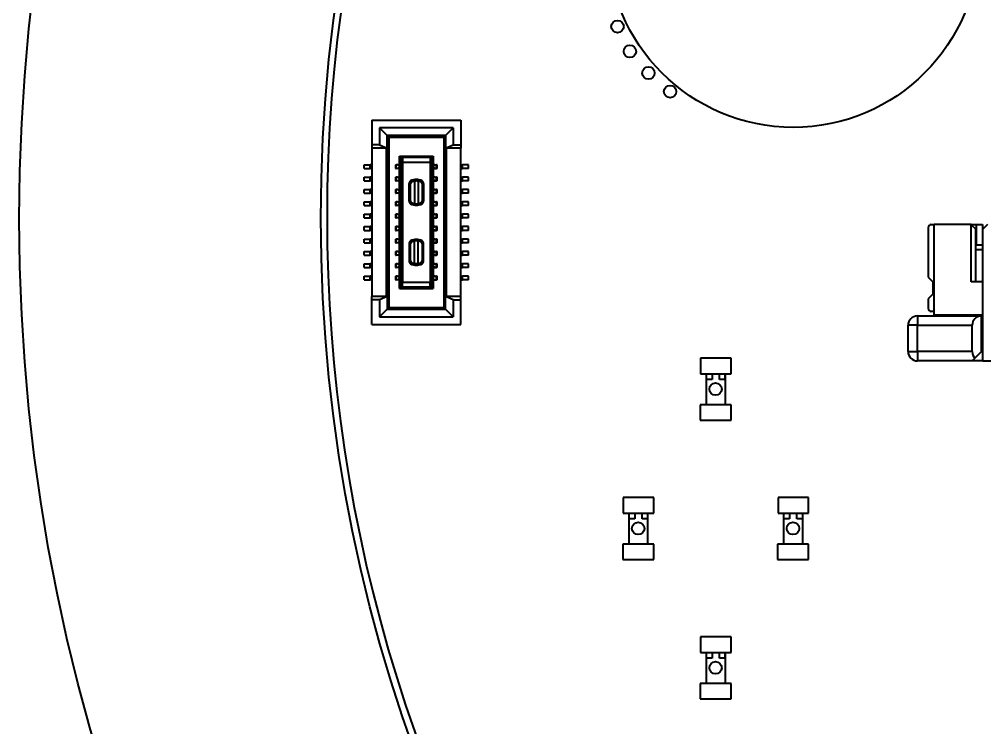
# Model space of a CAD drawing. Header units: millimetres. Extents: x 15 to 205, y 5 to 292.
# Drawn here: x 50 to 81.18, y 182.86 to 205.74 of the extents above; entities that cross this region are included whole.
import ezdxf

# ---------------------------------------------------------------- set-up
doc = ezdxf.new("R2010")
doc.units = ezdxf.units.MM
doc.layers.add('Geometries', color=7, linetype='Continuous')

msp = doc.modelspace()

# ---------------------------------------------------------------- linework, layer by layer
at = {"layer": 'Geometries', "linetype": 'Continuous', "lineweight": 40}
for p, q in [((61.385, 202.48), (64.265, 202.48)), ((61.385, 202.48), (61.385, 201.68)), ((64.265, 202.48), (64.265, 201.68)), ((61.635, 202.23), (61.885, 201.98)), ((64.015, 202.23), (61.635, 202.23)), ((61.635, 202.23), (61.635, 201.68)), ((64.015, 202.23), (63.765, 201.98)), ((64.015, 202.23), (64.015, 201.68)), ((61.885, 201.98), (61.935, 201.93)), ((61.885, 201.58), (61.885, 201.98)), ((63.765, 201.98), (61.885, 201.98)), ((61.935, 201.93), (63.715, 201.93)), ((61.935, 201.93), (61.935, 196.43)), ((63.765, 201.98), (63.715, 201.93)), ((63.715, 201.93), (63.715, 196.43)), ((63.765, 201.98), (63.765, 201.58)), ((61.385, 201.68), (61.385, 201.58)), ((61.635, 201.68), (61.385, 201.68)), ((61.86, 201.58), (61.385, 201.58)), ((61.385, 201.58), (61.385, 201.04)), ((61.635, 201.68), (61.885, 201.58)), ((61.86, 196.78), (61.86, 201.58)), ((61.885, 201.58), (61.86, 201.58)), ((61.885, 201.58), (61.885, 196.78)), ((63.765, 201.58), (64.015, 201.68)), ((63.765, 201.58), (63.765, 196.78)), ((63.765, 201.58), (63.79, 201.58)), ((63.79, 201.58), (63.79, 196.78)), ((64.265, 201.58), (63.79, 201.58)), ((64.015, 201.68), (64.265, 201.68)), ((64.265, 201.68), (64.265, 201.58)), ((64.265, 201.04), (64.265, 201.58)), ((62.28, 201.32), (63.37, 201.32)), ((62.28, 201.32), (62.33, 201.27)), ((62.28, 201.04), (62.28, 201.32)), ((62.38, 201.27), (62.33, 201.27)), ((62.33, 201.27), (62.33, 201.099)), ((63.27, 201.27), (62.38, 201.27)), ((62.38, 201.27), (62.38, 201.12)), ((63.27, 201.27), (63.27, 201.12)), ((63.27, 201.27), (63.32, 201.27)), ((63.37, 201.32), (63.32, 201.27)), ((63.32, 201.27), (63.32, 201.099)), ((63.37, 201.32), (63.37, 201.04)), ((61.135, 201.04), (61.335, 201.04)), ((61.135, 200.92), (61.135, 201.04)), ((61.135, 200.92), (61.335, 200.92)), ((61.385, 201.04), (61.335, 201.04)), ((61.335, 200.92), (61.335, 201.04)), ((61.385, 200.92), (61.335, 200.92)), ((61.385, 201.04), (61.385, 200.92)), ((61.385, 200.92), (61.385, 200.64)), ((62.15, 201.04), (62.172, 201.04)), ((62.15, 201.04), (62.15, 200.92)), ((62.15, 200.92), (62.172, 200.92)), ((62.172, 200.92), (62.172, 201.04)), ((62.221, 201.04), (62.172, 201.04)), ((62.221, 200.92), (62.172, 200.92)), ((62.28, 201), (62.221, 201.04)), ((62.221, 201.04), (62.28, 201.04)), ((62.28, 200.96), (62.221, 200.92)), ((62.28, 200.92), (62.221, 200.92)), ((62.28, 201.04), (62.33, 201.04)), ((62.28, 200.96), (62.28, 201)), ((62.325, 201), (62.28, 201)), ((62.325, 200.96), (62.28, 200.96)), ((62.33, 200.92), (62.28, 200.92)), ((62.28, 200.64), (62.28, 200.92)), ((62.33, 201.006), (62.325, 201)), ((62.325, 200.96), (62.325, 201)), ((62.33, 200.954), (62.325, 200.96)), ((62.33, 201.099), (62.38, 201.12)), ((62.33, 201.04), (62.33, 201.099)), ((62.33, 201.006), (62.33, 201.04)), ((62.33, 200.954), (62.33, 201.006)), ((62.33, 200.92), (62.33, 200.954)), ((62.33, 200.64), (62.33, 200.92)), ((62.38, 201.12), (62.38, 197.24)), ((62.38, 201.12), (63.27, 201.12)), ((63.27, 201.12), (63.27, 197.24)), ((63.32, 201.099), (63.27, 201.12)), ((63.32, 201.099), (63.32, 201.04)), ((63.37, 201.04), (63.32, 201.04)), ((63.32, 201.04), (63.32, 201.006)), ((63.32, 201.006), (63.325, 201)), ((63.32, 201.006), (63.32, 200.954)), ((63.32, 200.954), (63.325, 200.96)), ((63.32, 200.954), (63.32, 200.92)), ((63.32, 200.92), (63.37, 200.92)), ((63.32, 200.92), (63.32, 200.64)), ((63.325, 201), (63.37, 201)), ((63.325, 200.96), (63.325, 201)), ((63.325, 200.96), (63.37, 200.96)), ((63.429, 201.04), (63.37, 201.04)), ((63.37, 201), (63.429, 201.04)), ((63.37, 200.96), (63.37, 201)), ((63.37, 200.96), (63.429, 200.92)), ((63.37, 200.92), (63.429, 200.92)), ((63.37, 200.92), (63.37, 200.64)), ((63.429, 201.04), (63.478, 201.04)), ((63.429, 200.92), (63.478, 200.92)), ((63.478, 200.92), (63.478, 201.04)), ((63.5, 201.04), (63.478, 201.04)), ((63.5, 200.92), (63.478, 200.92)), ((63.5, 200.92), (63.5, 201.04)), ((64.265, 201.04), (64.315, 201.04)), ((64.265, 200.92), (64.265, 201.04)), ((64.265, 200.64), (64.265, 200.92)), ((64.265, 200.92), (64.315, 200.92)), ((64.515, 201.04), (64.315, 201.04)), ((64.315, 200.92), (64.315, 201.04)), ((64.515, 200.92), (64.315, 200.92)), ((64.515, 200.92), (64.515, 201.04)), ((61.135, 200.64), (61.335, 200.64)), ((61.135, 200.52), (61.135, 200.64)), ((61.135, 200.52), (61.335, 200.52)), ((61.335, 200.52), (61.335, 200.64)), ((61.385, 200.64), (61.335, 200.64)), ((61.385, 200.52), (61.335, 200.52)), ((61.385, 200.64), (61.385, 200.52)), ((61.385, 200.52), (61.385, 200.24)), ((62.15, 200.64), (62.172, 200.64)), ((62.15, 200.64), (62.15, 200.52)), ((62.15, 200.52), (62.172, 200.52)), ((62.221, 200.64), (62.172, 200.64)), ((62.172, 200.52), (62.172, 200.64)), ((62.221, 200.52), (62.172, 200.52)), ((62.221, 200.64), (62.28, 200.64)), ((62.28, 200.6), (62.221, 200.64)), ((62.28, 200.56), (62.221, 200.52)), ((62.28, 200.52), (62.221, 200.52)), ((62.28, 200.64), (62.33, 200.64)), ((62.325, 200.6), (62.28, 200.6)), ((62.28, 200.56), (62.28, 200.6)), ((62.325, 200.56), (62.28, 200.56)), ((62.33, 200.52), (62.28, 200.52)), ((62.28, 200.24), (62.28, 200.52)), ((62.33, 200.606), (62.325, 200.6)), ((62.325, 200.56), (62.325, 200.6)), ((62.33, 200.554), (62.325, 200.56)), ((62.33, 200.606), (62.33, 200.64)), ((62.33, 200.554), (62.33, 200.606)), ((62.33, 200.52), (62.33, 200.554)), ((62.33, 200.24), (62.33, 200.52)), ((62.665, 200.472), (62.64, 200.515)), ((63.01, 200.515), (62.985, 200.472)), ((63.37, 200.64), (63.32, 200.64)), ((63.32, 200.64), (63.32, 200.606)), ((63.32, 200.606), (63.32, 200.554)), ((63.32, 200.606), (63.325, 200.6)), ((63.32, 200.554), (63.325, 200.56)), ((63.32, 200.554), (63.32, 200.52)), ((63.32, 200.52), (63.32, 200.24)), ((63.32, 200.52), (63.37, 200.52)), ((63.325, 200.6), (63.37, 200.6)), ((63.325, 200.56), (63.325, 200.6)), ((63.325, 200.56), (63.37, 200.56)), ((63.37, 200.6), (63.429, 200.64)), ((63.429, 200.64), (63.37, 200.64)), ((63.37, 200.56), (63.37, 200.6)), ((63.37, 200.56), (63.429, 200.52)), ((63.37, 200.52), (63.429, 200.52)), ((63.37, 200.52), (63.37, 200.24)), ((63.429, 200.64), (63.478, 200.64)), ((63.429, 200.52), (63.478, 200.52)), ((63.5, 200.64), (63.478, 200.64)), ((63.478, 200.52), (63.478, 200.64)), ((63.5, 200.52), (63.478, 200.52)), ((63.5, 200.52), (63.5, 200.64)), ((64.265, 200.64), (64.315, 200.64)), ((64.265, 200.52), (64.265, 200.64)), ((64.265, 200.52), (64.315, 200.52)), ((64.265, 200.24), (64.265, 200.52)), ((64.515, 200.64), (64.315, 200.64)), ((64.315, 200.52), (64.315, 200.64)), ((64.515, 200.52), (64.315, 200.52)), ((64.515, 200.52), (64.515, 200.64)), ((61.135, 200.24), (61.335, 200.24)), ((61.135, 200.12), (61.135, 200.24)), ((61.385, 200.24), (61.335, 200.24)), ((61.335, 200.12), (61.335, 200.24)), ((61.385, 200.24), (61.385, 200.12)), ((62.15, 200.24), (62.172, 200.24)), ((62.15, 200.24), (62.15, 200.12)), ((62.221, 200.24), (62.172, 200.24)), ((62.172, 200.12), (62.172, 200.24)), ((62.221, 200.24), (62.28, 200.24)), ((62.28, 200.2), (62.221, 200.24)), ((62.28, 200.24), (62.33, 200.24)), ((62.33, 200.206), (62.325, 200.2)), ((62.33, 200.206), (62.33, 200.24)), ((62.33, 200.154), (62.33, 200.206)), ((62.64, 200.429), (62.59, 200.429)), ((62.59, 199.866), (62.59, 200.429)), ((62.64, 199.866), (62.64, 200.429)), ((62.765, 200.509), (62.765, 199.786)), ((62.885, 200.509), (62.885, 199.786)), ((63.01, 200.429), (63.01, 199.866)), ((63.01, 200.429), (63.06, 200.429)), ((63.06, 200.429), (63.06, 199.866)), ((63.32, 200.24), (63.32, 200.206)), ((63.37, 200.24), (63.32, 200.24)), ((63.32, 200.206), (63.325, 200.2)), ((63.32, 200.206), (63.32, 200.154)), ((63.37, 200.2), (63.429, 200.24)), ((63.429, 200.24), (63.37, 200.24)), ((63.429, 200.24), (63.478, 200.24)), ((63.5, 200.24), (63.478, 200.24)), ((63.478, 200.12), (63.478, 200.24)), ((63.5, 200.12), (63.5, 200.24)), ((64.265, 200.12), (64.265, 200.24)), ((64.265, 200.24), (64.315, 200.24)), ((64.515, 200.24), (64.315, 200.24)), ((64.315, 200.12), (64.315, 200.24)), ((64.515, 200.12), (64.515, 200.24)), ((61.135, 200.12), (61.335, 200.12)), ((61.385, 200.12), (61.335, 200.12)), ((61.385, 200.12), (61.385, 199.84)), ((62.15, 200.12), (62.172, 200.12)), ((62.221, 200.12), (62.172, 200.12)), ((62.28, 200.16), (62.221, 200.12)), ((62.28, 200.12), (62.221, 200.12)), ((62.28, 200.16), (62.28, 200.2)), ((62.325, 200.2), (62.28, 200.2)), ((62.325, 200.16), (62.28, 200.16)), ((62.28, 199.84), (62.28, 200.12)), ((62.33, 200.12), (62.28, 200.12)), ((62.325, 200.16), (62.325, 200.2)), ((62.33, 200.154), (62.325, 200.16)), ((62.33, 200.12), (62.33, 200.154)), ((62.33, 199.84), (62.33, 200.12)), ((63.32, 200.154), (63.325, 200.16)), ((63.32, 200.154), (63.32, 200.12)), ((63.32, 200.12), (63.37, 200.12)), ((63.32, 200.12), (63.32, 199.84)), ((63.325, 200.16), (63.325, 200.2)), ((63.325, 200.2), (63.37, 200.2)), ((63.325, 200.16), (63.37, 200.16)), ((63.37, 200.16), (63.37, 200.2)), ((63.37, 200.16), (63.429, 200.12)), ((63.37, 200.12), (63.429, 200.12)), ((63.37, 200.12), (63.37, 199.84)), ((63.429, 200.12), (63.478, 200.12)), ((63.5, 200.12), (63.478, 200.12)), ((64.265, 199.84), (64.265, 200.12)), ((64.265, 200.12), (64.315, 200.12)), ((64.515, 200.12), (64.315, 200.12)), ((61.135, 199.72), (61.135, 199.84)), ((61.135, 199.84), (61.335, 199.84)), ((61.135, 199.72), (61.335, 199.72)), ((61.335, 199.72), (61.335, 199.84)), ((61.385, 199.84), (61.335, 199.84)), ((61.385, 199.72), (61.335, 199.72)), ((61.385, 199.84), (61.385, 199.72)), ((61.385, 199.72), (61.385, 199.44)), ((62.15, 199.84), (62.172, 199.84)), ((62.15, 199.84), (62.15, 199.72)), ((62.15, 199.72), (62.172, 199.72)), ((62.172, 199.72), (62.172, 199.84)), ((62.221, 199.84), (62.172, 199.84)), ((62.221, 199.72), (62.172, 199.72)), ((62.221, 199.84), (62.28, 199.84)), ((62.28, 199.8), (62.221, 199.84)), ((62.28, 199.76), (62.221, 199.72)), ((62.28, 199.72), (62.221, 199.72)), ((62.28, 199.84), (62.33, 199.84)), ((62.325, 199.8), (62.28, 199.8)), ((62.28, 199.76), (62.28, 199.8)), ((62.325, 199.76), (62.28, 199.76)), ((62.33, 199.72), (62.28, 199.72)), ((62.28, 199.44), (62.28, 199.72)), ((62.33, 199.806), (62.325, 199.8)), ((62.325, 199.76), (62.325, 199.8)), ((62.33, 199.754), (62.325, 199.76)), ((62.33, 199.806), (62.33, 199.84)), ((62.33, 199.754), (62.33, 199.806)), ((62.33, 199.72), (62.33, 199.754)), ((62.33, 199.44), (62.33, 199.72)), ((62.64, 199.866), (62.59, 199.866)), ((62.665, 199.823), (62.64, 199.78)), ((62.985, 199.823), (63.01, 199.78)), ((63.01, 199.866), (63.06, 199.866)), ((63.32, 199.84), (63.32, 199.806)), ((63.37, 199.84), (63.32, 199.84)), ((63.32, 199.806), (63.325, 199.8)), ((63.32, 199.806), (63.32, 199.754)), ((63.32, 199.754), (63.325, 199.76)), ((63.32, 199.754), (63.32, 199.72)), ((63.32, 199.72), (63.37, 199.72)), ((63.32, 199.72), (63.32, 199.44)), ((63.325, 199.76), (63.325, 199.8)), ((63.325, 199.8), (63.37, 199.8)), ((63.325, 199.76), (63.37, 199.76)), ((63.429, 199.84), (63.37, 199.84)), ((63.37, 199.8), (63.429, 199.84)), ((63.37, 199.76), (63.37, 199.8)), ((63.37, 199.76), (63.429, 199.72)), ((63.37, 199.72), (63.37, 199.44)), ((63.37, 199.72), (63.429, 199.72)), ((63.429, 199.84), (63.478, 199.84)), ((63.429, 199.72), (63.478, 199.72)), ((63.5, 199.84), (63.478, 199.84)), ((63.478, 199.72), (63.478, 199.84)), ((63.5, 199.72), (63.478, 199.72)), ((63.5, 199.72), (63.5, 199.84)), ((64.265, 199.84), (64.315, 199.84)), ((64.265, 199.72), (64.265, 199.84)), ((64.265, 199.72), (64.315, 199.72)), ((64.265, 199.44), (64.265, 199.72)), ((64.515, 199.84), (64.315, 199.84)), ((64.315, 199.72), (64.315, 199.84)), ((64.515, 199.72), (64.315, 199.72)), ((64.515, 199.72), (64.515, 199.84)), ((61.135, 199.44), (61.335, 199.44)), ((61.135, 199.32), (61.135, 199.44)), ((61.135, 199.32), (61.335, 199.32)), ((61.335, 199.32), (61.335, 199.44)), ((61.385, 199.44), (61.335, 199.44)), ((61.385, 199.32), (61.335, 199.32)), ((61.385, 199.44), (61.385, 199.32)), ((61.385, 199.32), (61.385, 199.04)), ((62.15, 199.44), (62.172, 199.44)), ((62.15, 199.44), (62.15, 199.32)), ((62.15, 199.32), (62.172, 199.32)), ((62.221, 199.44), (62.172, 199.44)), ((62.172, 199.32), (62.172, 199.44)), ((62.221, 199.32), (62.172, 199.32)), ((62.221, 199.44), (62.28, 199.44)), ((62.28, 199.4), (62.221, 199.44)), ((62.28, 199.36), (62.221, 199.32)), ((62.28, 199.32), (62.221, 199.32)), ((62.28, 199.44), (62.33, 199.44)), ((62.28, 199.36), (62.28, 199.4)), ((62.325, 199.4), (62.28, 199.4)), ((62.325, 199.36), (62.28, 199.36)), ((62.33, 199.32), (62.28, 199.32)), ((62.28, 199.04), (62.28, 199.32)), ((62.33, 199.406), (62.325, 199.4)), ((62.325, 199.36), (62.325, 199.4)), ((62.33, 199.354), (62.325, 199.36)), ((62.33, 199.406), (62.33, 199.44)), ((62.33, 199.354), (62.33, 199.406)), ((62.33, 199.32), (62.33, 199.354)), ((62.33, 199.04), (62.33, 199.32)), ((63.37, 199.44), (63.32, 199.44)), ((63.32, 199.44), (63.32, 199.406)), ((63.32, 199.406), (63.325, 199.4)), ((63.32, 199.406), (63.32, 199.354)), ((63.32, 199.354), (63.325, 199.36)), ((63.32, 199.354), (63.32, 199.32)), ((63.32, 199.32), (63.37, 199.32)), ((63.32, 199.32), (63.32, 199.04)), ((63.325, 199.36), (63.325, 199.4)), ((63.325, 199.4), (63.37, 199.4)), ((63.325, 199.36), (63.37, 199.36)), ((63.429, 199.44), (63.37, 199.44)), ((63.37, 199.4), (63.429, 199.44)), ((63.37, 199.36), (63.37, 199.4)), ((63.37, 199.36), (63.429, 199.32)), ((63.37, 199.32), (63.429, 199.32)), ((63.37, 199.32), (63.37, 199.04)), ((63.429, 199.44), (63.478, 199.44)), ((63.429, 199.32), (63.478, 199.32)), ((63.5, 199.44), (63.478, 199.44)), ((63.478, 199.32), (63.478, 199.44)), ((63.5, 199.32), (63.478, 199.32)), ((63.5, 199.32), (63.5, 199.44)), ((64.265, 199.44), (64.315, 199.44)), ((64.265, 199.32), (64.265, 199.44)), ((64.265, 199.32), (64.315, 199.32)), ((64.265, 199.04), (64.265, 199.32)), ((64.315, 199.32), (64.315, 199.44)), ((64.515, 199.44), (64.315, 199.44)), ((64.515, 199.32), (64.315, 199.32)), ((64.515, 199.32), (64.515, 199.44)), ((61.135, 199.04), (61.335, 199.04)), ((61.135, 198.92), (61.135, 199.04)), ((61.385, 199.04), (61.335, 199.04)), ((61.335, 198.92), (61.335, 199.04)), ((61.385, 199.04), (61.385, 198.92)), ((62.15, 199.04), (62.15, 198.92)), ((62.15, 199.04), (62.172, 199.04)), ((62.172, 198.92), (62.172, 199.04)), ((62.221, 199.04), (62.172, 199.04)), ((62.221, 199.04), (62.28, 199.04)), ((62.28, 199), (62.221, 199.04)), ((62.28, 198.96), (62.221, 198.92)), ((62.28, 199.04), (62.33, 199.04)), ((62.325, 199), (62.28, 199)), ((62.28, 198.96), (62.28, 199)), ((62.325, 198.96), (62.28, 198.96)), ((62.33, 199.006), (62.325, 199)), ((62.325, 198.96), (62.325, 199)), ((62.33, 198.954), (62.325, 198.96)), ((62.33, 199.006), (62.33, 199.04)), ((62.33, 198.954), (62.33, 199.006)), ((63.37, 199.04), (63.32, 199.04)), ((63.32, 199.04), (63.32, 199.006)), ((63.32, 199.006), (63.325, 199)), ((63.32, 199.006), (63.32, 198.954)), ((63.32, 198.954), (63.325, 198.96)), ((63.325, 198.96), (63.325, 199)), ((63.325, 199), (63.37, 199)), ((63.325, 198.96), (63.37, 198.96)), ((63.37, 199), (63.429, 199.04)), ((63.429, 199.04), (63.37, 199.04)), ((63.37, 198.96), (63.37, 199)), ((63.37, 198.96), (63.429, 198.92)), ((63.429, 199.04), (63.478, 199.04)), ((63.5, 199.04), (63.478, 199.04)), ((63.478, 198.92), (63.478, 199.04)), ((63.5, 198.92), (63.5, 199.04)), ((64.265, 199.04), (64.315, 199.04)), ((64.265, 198.92), (64.265, 199.04)), ((64.315, 198.92), (64.315, 199.04)), ((64.515, 199.04), (64.315, 199.04)), ((64.515, 198.92), (64.515, 199.04)), ((79.36, 199.005), (79.36, 197.405)), ((79.46, 199.105), (79.555, 199.105)), ((80.745, 199.105), (79.555, 199.105)), ((79.555, 196.305), (79.555, 199.105)), ((80.745, 199.105), (80.759, 199.105)), ((80.759, 199.091), (80.745, 199.105)), ((80.745, 197.255), (80.745, 199.105)), ((80.759, 199.105), (80.91, 199.105)), ((80.759, 199.105), (80.759, 199.091)), ((80.895, 198.955), (80.759, 199.091)), ((80.895, 198.455), (80.895, 198.955)), ((80.91, 199.105), (80.91, 198.455)), ((80.91, 199.105), (81.11, 199.105)), ((81.11, 199.105), (81.11, 198.455)), ((81.275, 199.105), (81.125, 198.955)), ((81.125, 198.455), (81.125, 198.955)), ((61.135, 198.92), (61.335, 198.92)), ((61.385, 198.92), (61.335, 198.92)), ((61.385, 198.92), (61.385, 198.64)), ((62.15, 198.92), (62.172, 198.92)), ((62.221, 198.92), (62.172, 198.92)), ((62.28, 198.92), (62.221, 198.92)), ((62.33, 198.92), (62.28, 198.92)), ((62.28, 198.64), (62.28, 198.92)), ((62.33, 198.92), (62.33, 198.954)), ((62.33, 198.64), (62.33, 198.92)), ((63.32, 198.954), (63.32, 198.92)), ((63.32, 198.92), (63.37, 198.92)), ((63.32, 198.92), (63.32, 198.64)), ((63.37, 198.92), (63.429, 198.92)), ((63.37, 198.92), (63.37, 198.64)), ((63.429, 198.92), (63.478, 198.92)), ((63.5, 198.92), (63.478, 198.92)), ((64.265, 198.92), (64.315, 198.92)), ((64.265, 198.64), (64.265, 198.92)), ((64.515, 198.92), (64.315, 198.92)), ((61.135, 198.64), (61.335, 198.64)), ((61.135, 198.52), (61.135, 198.64)), ((61.135, 198.52), (61.335, 198.52)), ((61.335, 198.52), (61.335, 198.64)), ((61.385, 198.64), (61.335, 198.64)), ((61.385, 198.52), (61.335, 198.52)), ((61.385, 198.64), (61.385, 198.52)), ((61.385, 198.52), (61.385, 198.24)), ((62.15, 198.64), (62.15, 198.52)), ((62.15, 198.64), (62.172, 198.64)), ((62.15, 198.52), (62.172, 198.52)), ((62.221, 198.64), (62.172, 198.64)), ((62.172, 198.52), (62.172, 198.64)), ((62.221, 198.52), (62.172, 198.52)), ((62.221, 198.64), (62.28, 198.64)), ((62.28, 198.6), (62.221, 198.64)), ((62.28, 198.56), (62.221, 198.52)), ((62.28, 198.52), (62.221, 198.52)), ((62.28, 198.64), (62.33, 198.64)), ((62.28, 198.56), (62.28, 198.6)), ((62.325, 198.6), (62.28, 198.6)), ((62.325, 198.56), (62.28, 198.56)), ((62.33, 198.52), (62.28, 198.52)), ((62.28, 198.24), (62.28, 198.52)), ((62.33, 198.606), (62.325, 198.6)), ((62.325, 198.56), (62.325, 198.6)), ((62.33, 198.554), (62.325, 198.56)), ((62.33, 198.606), (62.33, 198.64)), ((62.33, 198.554), (62.33, 198.606)), ((62.33, 198.52), (62.33, 198.554)), ((62.33, 198.24), (62.33, 198.52)), ((62.59, 198.494), (62.59, 197.931)), ((62.64, 198.494), (62.59, 198.494)), ((62.64, 198.58), (62.665, 198.537)), ((62.64, 197.931), (62.64, 198.494)), ((62.765, 197.851), (62.765, 198.574)), ((62.885, 197.851), (62.885, 198.574)), ((62.985, 198.537), (63.01, 198.58)), ((63.01, 198.494), (63.06, 198.494)), ((63.01, 198.494), (63.01, 197.931)), ((63.06, 197.931), (63.06, 198.494)), ((63.37, 198.64), (63.32, 198.64)), ((63.32, 198.64), (63.32, 198.606)), ((63.32, 198.606), (63.325, 198.6)), ((63.32, 198.606), (63.32, 198.554)), ((63.32, 198.554), (63.325, 198.56)), ((63.32, 198.554), (63.32, 198.52)), ((63.32, 198.52), (63.37, 198.52)), ((63.32, 198.52), (63.32, 198.24)), ((63.325, 198.56), (63.325, 198.6)), ((63.325, 198.6), (63.37, 198.6)), ((63.325, 198.56), (63.37, 198.56)), ((63.37, 198.6), (63.429, 198.64)), ((63.429, 198.64), (63.37, 198.64)), ((63.37, 198.56), (63.37, 198.6)), ((63.37, 198.56), (63.429, 198.52)), ((63.37, 198.52), (63.429, 198.52)), ((63.37, 198.52), (63.37, 198.24)), ((63.429, 198.64), (63.478, 198.64)), ((63.429, 198.52), (63.478, 198.52)), ((63.5, 198.64), (63.478, 198.64)), ((63.478, 198.52), (63.478, 198.64)), ((63.5, 198.52), (63.478, 198.52)), ((63.5, 198.52), (63.5, 198.64)), ((64.265, 198.64), (64.315, 198.64)), ((64.265, 198.52), (64.265, 198.64)), ((64.265, 198.24), (64.265, 198.52)), ((64.265, 198.52), (64.315, 198.52)), ((64.515, 198.64), (64.315, 198.64)), ((64.315, 198.52), (64.315, 198.64)), ((64.515, 198.52), (64.315, 198.52)), ((64.515, 198.52), (64.515, 198.64)), ((80.895, 198.305), (80.895, 198.455)), ((80.895, 198.455), (80.91, 198.455)), ((80.91, 198.455), (81.11, 198.455)), ((81.11, 198.455), (81.125, 198.455)), ((81.125, 198.305), (81.125, 198.455)), ((61.135, 198.12), (61.135, 198.24)), ((61.135, 198.24), (61.335, 198.24)), ((61.135, 198.12), (61.335, 198.12)), ((61.385, 198.24), (61.335, 198.24)), ((61.335, 198.12), (61.335, 198.24)), ((61.385, 198.12), (61.335, 198.12)), ((61.385, 198.24), (61.385, 198.12)), ((61.385, 198.12), (61.385, 197.84)), ((62.15, 198.24), (62.172, 198.24)), ((62.15, 198.24), (62.15, 198.12)), ((62.15, 198.12), (62.172, 198.12)), ((62.221, 198.24), (62.172, 198.24)), ((62.172, 198.12), (62.172, 198.24)), ((62.221, 198.12), (62.172, 198.12)), ((62.221, 198.24), (62.28, 198.24)), ((62.28, 198.2), (62.221, 198.24)), ((62.28, 198.16), (62.221, 198.12)), ((62.28, 198.12), (62.221, 198.12)), ((62.28, 198.24), (62.33, 198.24)), ((62.325, 198.2), (62.28, 198.2)), ((62.28, 198.16), (62.28, 198.2)), ((62.325, 198.16), (62.28, 198.16)), ((62.28, 197.84), (62.28, 198.12)), ((62.33, 198.12), (62.28, 198.12)), ((62.33, 198.206), (62.325, 198.2)), ((62.325, 198.16), (62.325, 198.2)), ((62.33, 198.154), (62.325, 198.16)), ((62.33, 198.206), (62.33, 198.24)), ((62.33, 198.154), (62.33, 198.206)), ((62.33, 198.12), (62.33, 198.154)), ((62.33, 197.84), (62.33, 198.12)), ((63.37, 198.24), (63.32, 198.24)), ((63.32, 198.24), (63.32, 198.206)), ((63.32, 198.206), (63.325, 198.2)), ((63.32, 198.206), (63.32, 198.154)), ((63.32, 198.154), (63.325, 198.16)), ((63.32, 198.154), (63.32, 198.12)), ((63.32, 198.12), (63.32, 197.84)), ((63.32, 198.12), (63.37, 198.12)), ((63.325, 198.2), (63.37, 198.2)), ((63.325, 198.16), (63.325, 198.2)), ((63.325, 198.16), (63.37, 198.16)), ((63.37, 198.2), (63.429, 198.24)), ((63.429, 198.24), (63.37, 198.24)), ((63.37, 198.16), (63.37, 198.2)), ((63.37, 198.16), (63.429, 198.12)), ((63.37, 198.12), (63.429, 198.12)), ((63.37, 198.12), (63.37, 197.84)), ((63.429, 198.24), (63.478, 198.24)), ((63.429, 198.12), (63.478, 198.12)), ((63.5, 198.24), (63.478, 198.24)), ((63.478, 198.12), (63.478, 198.24)), ((63.5, 198.12), (63.478, 198.12)), ((63.5, 198.12), (63.5, 198.24)), ((64.265, 198.12), (64.265, 198.24)), ((64.265, 198.24), (64.315, 198.24)), ((64.265, 198.12), (64.315, 198.12)), ((64.265, 197.84), (64.265, 198.12)), ((64.315, 198.12), (64.315, 198.24)), ((64.515, 198.24), (64.315, 198.24)), ((64.515, 198.12), (64.315, 198.12)), ((64.515, 198.12), (64.515, 198.24)), ((80.895, 198.305), (81.125, 198.305)), ((80.895, 197.255), (80.895, 198.305)), ((81.125, 197.255), (81.125, 198.305)), ((61.135, 197.72), (61.135, 197.84)), ((61.135, 197.84), (61.335, 197.84)), ((61.135, 197.72), (61.335, 197.72)), ((61.385, 197.84), (61.335, 197.84)), ((61.335, 197.72), (61.335, 197.84)), ((61.385, 197.72), (61.335, 197.72)), ((61.385, 197.84), (61.385, 197.72)), ((61.385, 197.72), (61.385, 197.44)), ((62.15, 197.84), (62.15, 197.72)), ((62.15, 197.84), (62.172, 197.84)), ((62.15, 197.72), (62.172, 197.72)), ((62.221, 197.84), (62.172, 197.84)), ((62.172, 197.72), (62.172, 197.84)), ((62.221, 197.72), (62.172, 197.72)), ((62.28, 197.8), (62.221, 197.84)), ((62.221, 197.84), (62.28, 197.84)), ((62.28, 197.76), (62.221, 197.72)), ((62.28, 197.72), (62.221, 197.72)), ((62.28, 197.84), (62.33, 197.84)), ((62.28, 197.76), (62.28, 197.8)), ((62.325, 197.8), (62.28, 197.8)), ((62.325, 197.76), (62.28, 197.76)), ((62.28, 197.44), (62.28, 197.72)), ((62.33, 197.72), (62.28, 197.72)), ((62.33, 197.806), (62.325, 197.8)), ((62.325, 197.76), (62.325, 197.8)), ((62.33, 197.754), (62.325, 197.76)), ((62.33, 197.806), (62.33, 197.84)), ((62.33, 197.754), (62.33, 197.806)), ((62.33, 197.72), (62.33, 197.754)), ((62.33, 197.44), (62.33, 197.72)), ((62.64, 197.931), (62.59, 197.931)), ((62.665, 197.888), (62.64, 197.845)), ((63.01, 197.845), (62.985, 197.888)), ((63.01, 197.931), (63.06, 197.931)), ((63.37, 197.84), (63.32, 197.84)), ((63.32, 197.84), (63.32, 197.806)), ((63.32, 197.806), (63.325, 197.8)), ((63.32, 197.806), (63.32, 197.754)), ((63.32, 197.754), (63.325, 197.76)), ((63.32, 197.754), (63.32, 197.72)), ((63.32, 197.72), (63.37, 197.72)), ((63.32, 197.72), (63.32, 197.44)), ((63.325, 197.8), (63.37, 197.8)), ((63.325, 197.76), (63.325, 197.8)), ((63.325, 197.76), (63.37, 197.76)), ((63.429, 197.84), (63.37, 197.84)), ((63.37, 197.8), (63.429, 197.84)), ((63.37, 197.76), (63.37, 197.8)), ((63.37, 197.76), (63.429, 197.72)), ((63.37, 197.72), (63.429, 197.72)), ((63.37, 197.72), (63.37, 197.44)), ((63.429, 197.84), (63.478, 197.84)), ((63.429, 197.72), (63.478, 197.72)), ((63.5, 197.84), (63.478, 197.84)), ((63.478, 197.72), (63.478, 197.84)), ((63.5, 197.72), (63.478, 197.72)), ((63.5, 197.72), (63.5, 197.84)), ((64.265, 197.84), (64.315, 197.84)), ((64.265, 197.72), (64.265, 197.84)), ((64.265, 197.44), (64.265, 197.72)), ((64.265, 197.72), (64.315, 197.72)), ((64.515, 197.84), (64.315, 197.84)), ((64.315, 197.72), (64.315, 197.84)), ((64.515, 197.72), (64.315, 197.72)), ((64.515, 197.72), (64.515, 197.84)), ((61.135, 197.44), (61.335, 197.44)), ((61.135, 197.32), (61.135, 197.44)), ((61.385, 197.44), (61.335, 197.44)), ((61.335, 197.32), (61.335, 197.44)), ((61.385, 197.44), (61.385, 197.32)), ((62.15, 197.44), (62.15, 197.32)), ((62.15, 197.44), (62.172, 197.44)), ((62.172, 197.32), (62.172, 197.44)), ((62.221, 197.44), (62.172, 197.44)), ((62.221, 197.44), (62.28, 197.44)), ((62.28, 197.4), (62.221, 197.44)), ((62.28, 197.44), (62.33, 197.44)), ((62.325, 197.4), (62.28, 197.4)), ((62.28, 197.36), (62.28, 197.4)), ((62.33, 197.406), (62.325, 197.4)), ((62.325, 197.36), (62.325, 197.4)), ((62.33, 197.406), (62.33, 197.44)), ((62.33, 197.354), (62.33, 197.406)), ((63.37, 197.44), (63.32, 197.44)), ((63.32, 197.44), (63.32, 197.406)), ((63.32, 197.406), (63.32, 197.354)), ((63.32, 197.406), (63.325, 197.4)), ((63.325, 197.4), (63.37, 197.4)), ((63.325, 197.36), (63.325, 197.4)), ((63.37, 197.4), (63.429, 197.44)), ((63.429, 197.44), (63.37, 197.44)), ((63.37, 197.36), (63.37, 197.4)), ((63.429, 197.44), (63.478, 197.44)), ((63.5, 197.44), (63.478, 197.44)), ((63.478, 197.32), (63.478, 197.44)), ((63.5, 197.32), (63.5, 197.44)), ((64.265, 197.44), (64.315, 197.44)), ((64.265, 197.32), (64.265, 197.44)), ((64.315, 197.32), (64.315, 197.44)), ((64.515, 197.44), (64.315, 197.44)), ((64.515, 197.32), (64.515, 197.44)), ((79.36, 197.405), (79.51, 197.255)), ((61.135, 197.32), (61.335, 197.32)), ((61.385, 197.32), (61.335, 197.32)), ((61.385, 197.32), (61.385, 196.78)), ((62.15, 197.32), (62.172, 197.32)), ((62.221, 197.32), (62.172, 197.32)), ((62.28, 197.36), (62.221, 197.32)), ((62.28, 197.32), (62.221, 197.32)), ((62.325, 197.36), (62.28, 197.36)), ((62.28, 197.04), (62.28, 197.32)), ((62.33, 197.32), (62.28, 197.32)), ((62.33, 197.09), (62.28, 197.04)), ((62.33, 197.354), (62.325, 197.36)), ((62.33, 197.32), (62.33, 197.354)), ((62.33, 197.261), (62.33, 197.32)), ((62.33, 197.261), (62.38, 197.24)), ((62.33, 197.09), (62.33, 197.261)), ((62.33, 197.09), (62.38, 197.09)), ((62.38, 197.09), (62.38, 197.24)), ((63.27, 197.24), (62.38, 197.24)), ((63.27, 197.09), (62.38, 197.09)), ((63.32, 197.261), (63.27, 197.24)), ((63.27, 197.09), (63.27, 197.24)), ((63.32, 197.09), (63.27, 197.09)), ((63.32, 197.354), (63.325, 197.36)), ((63.32, 197.354), (63.32, 197.32)), ((63.32, 197.32), (63.32, 197.261)), ((63.32, 197.32), (63.37, 197.32)), ((63.32, 197.09), (63.32, 197.261)), ((63.32, 197.09), (63.37, 197.04)), ((63.325, 197.36), (63.37, 197.36)), ((63.37, 197.36), (63.429, 197.32)), ((63.37, 197.32), (63.429, 197.32)), ((63.37, 197.32), (63.37, 197.04)), ((63.429, 197.32), (63.478, 197.32)), ((63.5, 197.32), (63.478, 197.32)), ((64.265, 197.32), (64.315, 197.32)), ((64.265, 196.78), (64.265, 197.32)), ((64.515, 197.32), (64.315, 197.32)), ((79.51, 197.255), (79.51, 196.855)), ((80.895, 197.255), (80.745, 197.255)), ((81.125, 197.255), (80.895, 197.255)), ((81.125, 196.195), (81.125, 197.255)), ((61.86, 196.78), (61.385, 196.78)), ((61.385, 196.68), (61.385, 196.78)), ((61.885, 196.78), (61.635, 196.68)), ((61.885, 196.78), (61.86, 196.78)), ((61.885, 196.78), (61.885, 196.38)), ((62.28, 197.04), (63.37, 197.04)), ((63.765, 196.78), (63.79, 196.78)), ((64.015, 196.68), (63.765, 196.78)), ((63.765, 196.38), (63.765, 196.78)), ((64.265, 196.78), (63.79, 196.78)), ((64.265, 196.68), (64.265, 196.78)), ((79.51, 196.855), (79.36, 196.705)), ((61.635, 196.68), (61.385, 196.68)), ((61.385, 195.88), (61.385, 196.68)), ((61.635, 196.68), (61.635, 196.13)), ((64.015, 196.68), (64.265, 196.68)), ((64.015, 196.68), (64.015, 196.13)), ((64.265, 195.88), (64.265, 196.68)), ((79.36, 196.705), (79.36, 196.405)), ((61.635, 196.13), (61.885, 196.38)), ((61.935, 196.43), (61.885, 196.38)), ((61.885, 196.38), (63.765, 196.38)), ((61.935, 196.43), (63.715, 196.43)), ((63.765, 196.38), (63.715, 196.43)), ((63.765, 196.38), (64.015, 196.13)), ((79.01, 196.155), (79.01, 195.855)), ((79.01, 196.155), (79.555, 196.155)), ((79.555, 196.305), (79.46, 196.305)), ((79.555, 196.195), (79.555, 196.305)), ((79.555, 196.155), (79.555, 196.195)), ((79.555, 196.195), (80.465, 196.195)), ((79.555, 196.155), (80.472, 196.155)), ((80.465, 196.195), (80.535, 196.195)), ((80.472, 196.155), (80.465, 196.195)), ((80.472, 196.155), (80.535, 196.155)), ((80.535, 196.155), (80.535, 196.195)), ((80.535, 196.195), (81.125, 196.195)), ((80.535, 196.155), (81.08, 196.155)), ((81.125, 196.155), (81.08, 196.155)), ((81.08, 195.005), (81.08, 196.155)), ((81.125, 196.155), (81.125, 196.195)), ((81.125, 195.005), (81.125, 196.155)), ((61.385, 195.88), (64.265, 195.88)), ((61.635, 196.13), (64.015, 196.13)), ((79.01, 195.855), (78.71, 195.855)), ((78.71, 195.005), (78.71, 195.855)), ((79.01, 195.005), (79.01, 195.855)), ((79.01, 195.855), (80.78, 195.855)), ((80.78, 195.005), (80.78, 195.855)), ((78.71, 195.005), (79.01, 195.005)), ((79.01, 195.005), (79.01, 194.705)), ((80.78, 195.005), (79.01, 195.005)), ((80.868, 194.793), (81.08, 195.005)), ((81.125, 195.005), (81.08, 195.005)), ((81.125, 194.705), (81.125, 195.005)), ((72.998, 194.791), (72.008, 194.791)), ((72.008, 194.791), (72.008, 194.291)), ((72.998, 194.291), (72.998, 194.791)), ((80.78, 194.705), (79.01, 194.705)), ((80.868, 194.793), (80.78, 194.705)), ((81.125, 194.705), (80.78, 194.705)), ((81.125, 194.695), (81.125, 194.705)), ((92.725, 194.695), (81.125, 194.695)), ((72.008, 194.291), (72.998, 194.291)), ((72.196, 194.289), (72.615, 194.289)), ((72.196, 193.291), (72.196, 194.289)), ((72.198, 194.286), (72.378, 194.286)), ((72.198, 194.106), (72.198, 194.286)), ((72.378, 194.286), (72.378, 194.106)), ((72.615, 194.109), (72.615, 194.289)), ((72.615, 194.289), (72.795, 194.289)), ((72.795, 194.289), (72.796, 194.289)), ((72.795, 194.289), (72.795, 194.109)), ((72.796, 194.289), (72.796, 193.291)), ((72.378, 194.106), (72.198, 194.106)), ((72.795, 194.109), (72.615, 194.109)), ((72.196, 193.291), (71.995, 193.291)), ((71.995, 193.291), (71.995, 192.791)), ((72.196, 193.289), (72.196, 193.291)), ((72.796, 193.291), (72.196, 193.291)), ((72.796, 193.289), (72.196, 193.289)), ((72.995, 193.291), (72.796, 193.291)), ((72.796, 193.291), (72.796, 193.289)), ((72.995, 192.791), (72.995, 193.291)), ((71.995, 192.791), (72.995, 192.791)), ((70.498, 190.291), (69.508, 190.291)), ((69.508, 190.291), (69.508, 189.791)), ((70.498, 189.791), (70.498, 190.291)), ((75.498, 190.291), (74.508, 190.291)), ((74.508, 190.291), (74.508, 189.791)), ((75.498, 189.791), (75.498, 190.291)), ((69.508, 189.791), (70.498, 189.791)), ((69.696, 189.789), (70.115, 189.789)), ((69.696, 188.791), (69.696, 189.789)), ((69.698, 189.606), (69.698, 189.786)), ((69.698, 189.786), (69.878, 189.786)), ((69.878, 189.606), (69.698, 189.606)), ((69.878, 189.786), (69.878, 189.606)), ((70.115, 189.789), (70.295, 189.789)), ((70.115, 189.609), (70.115, 189.789)), ((70.295, 189.609), (70.115, 189.609)), ((70.295, 189.789), (70.296, 189.789)), ((70.295, 189.789), (70.295, 189.609)), ((70.296, 189.789), (70.296, 188.791)), ((74.508, 189.791), (75.498, 189.791)), ((74.696, 189.789), (75.115, 189.789)), ((74.696, 188.791), (74.696, 189.789)), ((74.698, 189.606), (74.698, 189.786)), ((74.698, 189.786), (74.878, 189.786)), ((74.878, 189.606), (74.698, 189.606)), ((74.878, 189.786), (74.878, 189.606)), ((75.115, 189.609), (75.115, 189.789)), ((75.115, 189.789), (75.295, 189.789)), ((75.295, 189.609), (75.115, 189.609)), ((75.295, 189.789), (75.296, 189.789)), ((75.295, 189.789), (75.295, 189.609)), ((75.296, 189.789), (75.296, 188.791)), ((69.696, 188.791), (69.495, 188.791)), ((69.495, 188.791), (69.495, 188.291)), ((70.296, 188.791), (69.696, 188.791)), ((69.696, 188.789), (69.696, 188.791)), ((70.296, 188.789), (69.696, 188.789)), ((70.495, 188.791), (70.296, 188.791)), ((70.296, 188.791), (70.296, 188.789)), ((70.495, 188.291), (70.495, 188.791)), ((74.495, 188.791), (74.495, 188.291)), ((74.696, 188.791), (74.495, 188.791)), ((74.696, 188.789), (74.696, 188.791)), ((75.296, 188.791), (74.696, 188.791)), ((75.296, 188.789), (74.696, 188.789)), ((75.296, 188.791), (75.296, 188.789)), ((75.495, 188.791), (75.296, 188.791)), ((75.495, 188.291), (75.495, 188.791)), ((69.495, 188.291), (70.495, 188.291)), ((74.495, 188.291), (75.495, 188.291)), ((72.008, 185.791), (72.008, 185.291)), ((72.998, 185.791), (72.008, 185.791)), ((72.998, 185.291), (72.998, 185.791)), ((72.008, 185.291), (72.998, 185.291)), ((72.196, 185.289), (72.615, 185.289)), ((72.196, 184.291), (72.196, 185.289)), ((72.198, 185.106), (72.198, 185.286)), ((72.198, 185.286), (72.378, 185.286)), ((72.378, 185.286), (72.378, 185.289)), ((72.378, 185.289), (72.378, 185.106)), ((72.615, 185.289), (72.795, 185.289)), ((72.615, 185.109), (72.615, 185.289)), ((72.795, 185.289), (72.795, 185.109)), ((72.795, 185.289), (72.796, 185.289)), ((72.796, 185.289), (72.796, 184.291)), ((72.378, 185.106), (72.198, 185.106)), ((72.795, 185.109), (72.615, 185.109)), ((71.995, 184.291), (71.995, 183.791)), ((72.196, 184.291), (71.995, 184.291)), ((72.796, 184.291), (72.196, 184.291)), ((72.196, 184.289), (72.196, 184.291)), ((72.796, 184.289), (72.196, 184.289)), ((72.995, 184.291), (72.796, 184.291)), ((72.796, 184.291), (72.796, 184.289)), ((72.995, 183.791), (72.995, 184.291)), ((71.995, 183.791), (72.995, 183.791))]:
    msp.add_line(p, q, dxfattribs=at)
for centre, radius in [((110, 199.295), 60), ((109.942, 199.31), 50.2), ((75, 208.245), 6), ((69.323, 205.501), 0.2), ((69.723, 204.701), 0.2), ((70.323, 204.001), 0.2), ((71.023, 203.401), 0.2), ((72.491, 193.795), 0.2), ((69.991, 189.295), 0.2), ((74.991, 189.295), 0.2), ((72.491, 184.795), 0.2)]:
    msp.add_circle(centre, radius, dxfattribs=at)
for centre, radius, start, end in [((109.942, 199.31), 50, 309.6552, 230.1492), ((62.69, 200.429), 0.1, 120, 180), ((62.825, 200.195), 0.37, 60, 120), ((62.825, 200.195), 0.32, 79.1931, 100.8069), ((62.96, 200.429), 0.1, 0, 60), ((62.69, 200.429), 0.05, 120, 180), ((62.825, 200.195), 0.32, 100.8069, 120), ((62.825, 200.195), 0.32, 60, 79.1931), ((62.96, 200.429), 0.05, 0, 60), ((62.69, 199.866), 0.1, 180, 240), ((62.69, 199.866), 0.05, 180, 240), ((62.825, 200.1), 0.37, 240, 300), ((62.825, 200.1), 0.32, 240, 259.1931), ((62.825, 200.1), 0.32, 259.1931, 280.8069), ((62.825, 200.1), 0.32, 280.8069, 300), ((62.96, 199.866), 0.05, 300, 0), ((62.96, 199.866), 0.1, 300, 0), ((79.46, 199.005), 0.1, 90, 180), ((62.69, 198.494), 0.1, 120, 180), ((62.825, 198.26), 0.37, 60, 120), ((62.69, 198.494), 0.05, 120, 180), ((62.825, 198.26), 0.32, 100.8069, 120), ((62.825, 198.26), 0.32, 79.1931, 100.8069), ((62.825, 198.26), 0.32, 60, 79.1931), ((62.96, 198.494), 0.05, 0, 60), ((62.96, 198.494), 0.1, 0, 60), ((62.69, 197.931), 0.1, 180, 240), ((62.69, 197.931), 0.05, 180, 240), ((62.825, 198.165), 0.37, 240, 300), ((62.825, 198.165), 0.32, 240, 259.1931), ((62.825, 198.165), 0.32, 259.1931, 280.8069), ((62.825, 198.165), 0.32, 280.8069, 300), ((62.96, 197.931), 0.05, 300, 0), ((62.96, 197.931), 0.1, 300, 0), ((79.01, 195.855), 0.3, 90, 180), ((79.46, 196.405), 0.1, 180, 270), ((81.08, 195.855), 0.3, 90, 180), ((79.01, 195.005), 0.3, 180, 270), ((81.08, 195.005), 0.3, 180, 225)]:
    msp.add_arc(centre, radius, start, end, dxfattribs=at)

doc.saveas('drawing.dxf')
